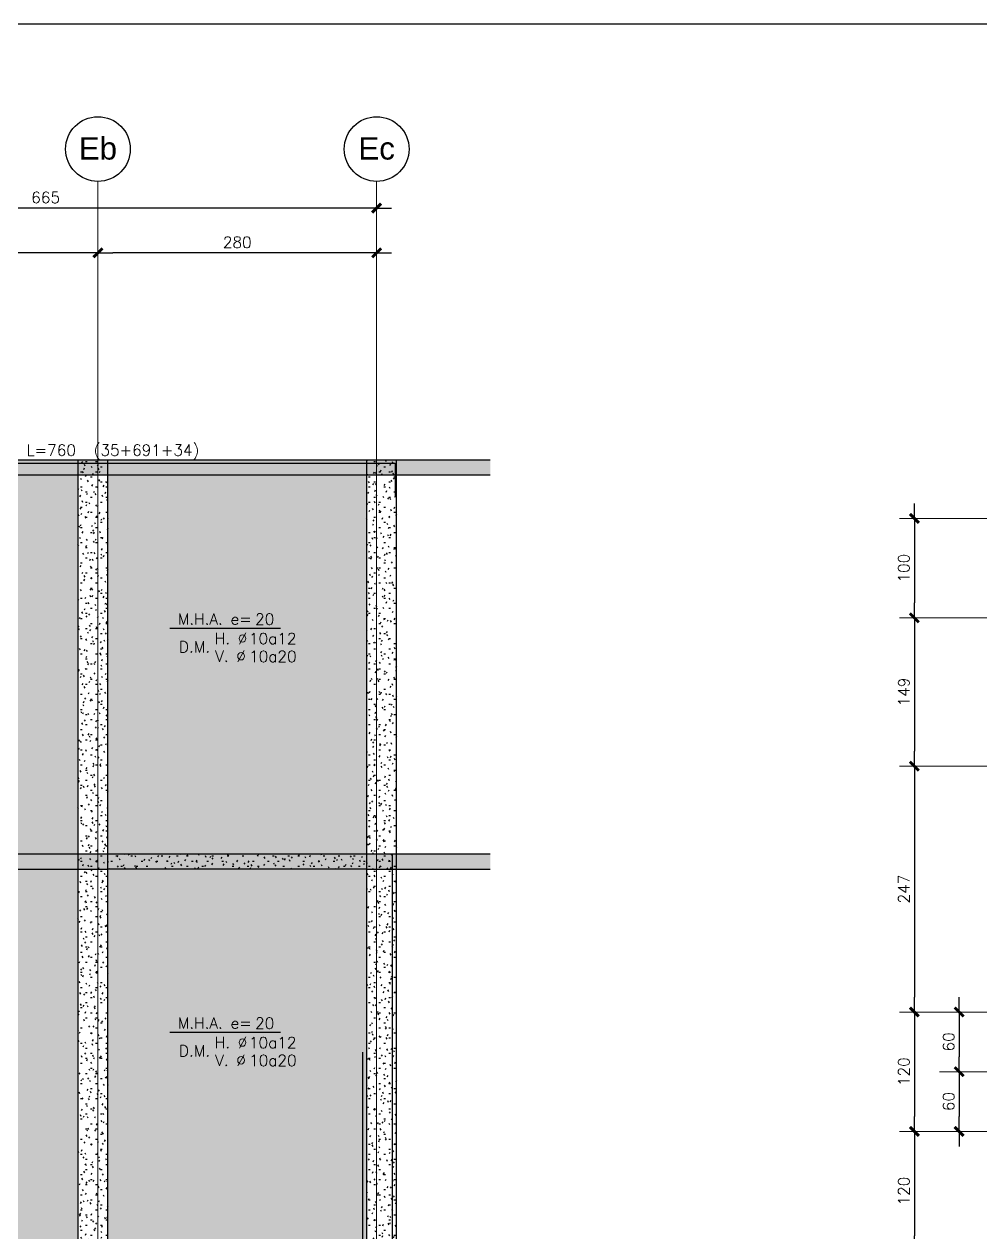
# Model space of a CAD drawing. Extents: x -58 to 5689, y 66 to 4123.
# Drawn here: x 903 to 1864, y 2909 to 4123 of the extents above; entities that cross this region are included whole.
import ezdxf
from ezdxf.enums import TextEntityAlignment as Align

# ---------------------------------------------------------------- set-up
doc = ezdxf.new("R2010")
doc.units = 0
doc.header["$LTSCALE"] = 30
doc.header["$MEASUREMENT"] = 0
doc.layers.get('0').update_dxf_attribs({"linetype": 'CONTINUOUS'})
doc.layers.add("EJE1''$0$RLA-ACHURADO", color=30, linetype='CONTINUOUS', transparency=0.7)
for name, color, linetype, lineweight in [("EJE1''$0$RLA-CONTORNO", 30, 'CONTINUOUS', 25), ("EJE1''$0$RLA-EJE", 3, 'CONTINUOUS', 25), ("EJE1''$0$RLA-EJES", 1, 'CONTINUOUS', 9), ('EJE1A$0$RLA-NIVEL-1', 1, 'CONTINUOUS', 9), ('EJE1A$0$RLA-SELLO', 3, 'CONTINUOUS', 9)]:
    doc.layers.add(name, color=color, linetype=linetype, lineweight=lineweight)
for name, color, linetype in [("EJE1''$0$RLA-COTAS1", 2, 'CONTINUOUS'), ("EJE1''$0$RLA-FE", 7, 'CONTINUOUS'), ("EJE1''$0$TEXTOS-FE", 9, 'CONTINUOUS'), ("EJE1''$0$TEXTOS1", 9, 'CONTINUOUS'), ('RLA-FORMATO', 7, 'CONTINUOUS')]:
    doc.layers.add(name, color=color, linetype=linetype)
doc.styles.add("EJE1''$0$Arial_1", font='arial.ttf', dxfattribs={"height": 22.5})
doc.styles.add("EJE1''$0$ROMANS", font='romans.shx', dxfattribs={"height": 11.25})
doc.styles.add('EJE1A$0$ROMANS', font='romans.shx', dxfattribs={"height": 11.25})
doc.dimstyles.new("EJE1''$0$ING-50", dxfattribs={"dimscale": 50, "dimtxt": 0.27, "dimasz": 0.3, "dimexe": 0, "dimexo": 0, "dimgap": 0.1, "dimtad": 1, "dimdec": 1, "dimzin": 12, "dimdsep": 46, "dimtxsty": "EJE1''$0$ROMANS", "dimblk": "EJE1''$0$TICK1", "dimblk1": "EJE1''$0$TICK1", "dimblk2": "EJE1''$0$TICK1", "dimcen": 0.09, "dimclrd": 2, "dimclre": 1, "dimclrt": 3, "dimadec": 0, "dimazin": 0, "dimtfac": 1, "dimtdec": 0, "dimtix": 1, "dimtmove": 2, "dimatfit": 3, "dimldrblk": "EJE1''$0$TICK1", "dimfxl": 0, "dimfxlon": 1, "dimtolj": 1, "dimtzin": 0, "dimarcsym": 0})
doc.dimstyles.new('EJE1A$0$ING50', dxfattribs={"dimscale": 50, "dimtxt": 0.27, "dimasz": 0.3, "dimexe": 0, "dimexo": 0, "dimgap": 0.1, "dimtad": 1, "dimdec": 1, "dimzin": 12, "dimdsep": 46, "dimtxsty": 'EJE1A$0$ROMANS', "dimblk": 'EJE1A$0$TICK1', "dimblk1": 'EJE1A$0$TICK1', "dimblk2": 'EJE1A$0$TICK1', "dimcen": 0.09, "dimclrd": 2, "dimclre": 1, "dimclrt": 3, "dimadec": 0, "dimazin": 0, "dimtfac": 1, "dimtdec": 0, "dimtix": 1, "dimtmove": 2, "dimatfit": 3, "dimldrblk": 'EJE1A$0$TICK1', "dimfxl": 0, "dimfxlon": 1, "dimtolj": 1, "dimtzin": 0, "dimarcsym": 0})
pattern_1 = [(0, (-2068.284, -603.987), (20.32, 5.08), [1.676, -13.564, 1.676, -13.564, -81.28]), (0, (-2068.284, -603.987), (20.32, 5.08), [-30.48, 1.676, -28.804, 1.676, -13.564, -35.56]), (0, (-2068.284, -603.987), (20.32, 5.08), [-76.2, 1.676, -8.484, 1.676, -23.724]), (120, (-2060.664, -601.447), (-14.559409, 15.057636), [1.676, -13.564, 1.676, -13.564, -81.28]), (120, (-2060.664, -601.447), (-14.559409, 15.057636), [-30.48, 1.676, -28.804, 1.676, -13.564, -35.56]), (120, (-2060.664, -601.447), (-14.559409, 15.057636), [-76.2, 1.676, -8.484, 1.676, -23.724]), (240, (-2058.124, -591.287), (-5.760591, -20.137636), [1.676, -13.564, 1.676, -13.564, -81.28]), (240, (-2058.124, -591.287), (-5.760591, -20.137636), [-30.48, 1.676, -28.804, 1.676, -13.564, -35.56]), (240, (-2058.124, -591.287), (-5.760591, -20.137636), [-76.2, 1.676, -8.484, 1.676, -23.724])]

# ---------------------------------------------------------------- blocks, each defined once
blk = doc.blocks.new("EJE1''$0$Grid - RLE-EJE-192293-EJE 1__")
at = {"layer": "EJE1''$0$RLA-EJE"}
blk.add_circle((-2353.8, 1495.5), 32.5, dxfattribs=at)
blk = doc.blocks.new("EJE1''$0$TICK1")
at = {"color": 2}
for points in [[(0, 0), (-1, 0)], [(0, 0), (1, 0)]]:
    blk.add_lwpolyline(points, dxfattribs=at)
at = {"color": 2, "const_width": 0.2}
blk.add_lwpolyline([(-0.3, -0.3), (0.3, 0.3)], dxfattribs=at)
blk = doc.blocks.new("EJE1''$0$DIMBLOCK1-EJE 1__")
at = {"layer": "EJE1''$0$RLA-COTAS1", "color": 2, "lineweight": -2, "transparency": 16777216}
blk.add_line((-1769.5, 1436.2), (-2404.5, 1436.2), dxfattribs=at)
at = {"layer": "EJE1''$0$RLA-COTAS1", "color": 2, "lineweight": -2, "transparency": 16777216, "xscale": 15, "yscale": 15, "zscale": 15, "rotation": 180}
blk.add_blockref("EJE1''$0$TICK1", (-2419.5, 1436.2), dxfattribs=at)
at = {"layer": "EJE1''$0$RLA-COTAS1", "color": 2, "lineweight": -2, "transparency": 16777216, "xscale": 15, "yscale": 15, "zscale": 15}
blk.add_blockref("EJE1''$0$TICK1", (-1754.5, 1436.2), dxfattribs=at)
at = {"layer": "EJE1''$0$RLA-COTAS1", "color": 3, "transparency": 16777216, "insert": (-2087, 1446.8), "char_height": 11.25, "attachment_point": 5, "style": "EJE1''$0$ROMANS"}
blk.add_mtext('\\A1;665', dxfattribs=at)
blk = doc.blocks.new("EJE1''$0$DIMBLOCK2-EJE 1__")
at = {"layer": "EJE1''$0$RLA-COTAS1", "color": 2, "lineweight": -2, "transparency": 16777216}
blk.add_line((-1769.5, 1391.2), (-2019.5, 1391.2), dxfattribs=at)
at = {"layer": "EJE1''$0$RLA-COTAS1", "color": 2, "lineweight": -2, "transparency": 16777216, "xscale": 15, "yscale": 15, "zscale": 15, "rotation": 180}
blk.add_blockref("EJE1''$0$TICK1", (-2034.5, 1391.2), dxfattribs=at)
at = {"layer": "EJE1''$0$RLA-COTAS1", "color": 2, "lineweight": -2, "transparency": 16777216, "xscale": 15, "yscale": 15, "zscale": 15}
blk.add_blockref("EJE1''$0$TICK1", (-1754.5, 1391.2), dxfattribs=at)
at = {"layer": "EJE1''$0$RLA-COTAS1", "color": 3, "transparency": 16777216, "insert": (-1894.5, 1401.8), "char_height": 11.25, "attachment_point": 5, "style": "EJE1''$0$ROMANS"}
blk.add_mtext('\\A1;280', dxfattribs=at)
blk = doc.blocks.new("EJE1''$0$DIMBLOCK3-EJE 1__")
at = {"layer": "EJE1''$0$RLA-COTAS1", "color": 2, "lineweight": -2, "transparency": 16777216}
blk.add_line((-2049.5, 1391.2), (-2379.5, 1391.2), dxfattribs=at)
at = {"layer": "EJE1''$0$RLA-COTAS1", "color": 2, "lineweight": -2, "transparency": 16777216, "xscale": 15, "yscale": 15, "zscale": 15, "rotation": 180}
blk.add_blockref("EJE1''$0$TICK1", (-2394.5, 1391.2), dxfattribs=at)
at = {"layer": "EJE1''$0$RLA-COTAS1", "color": 2, "lineweight": -2, "transparency": 16777216, "xscale": 15, "yscale": 15, "zscale": 15}
blk.add_blockref("EJE1''$0$TICK1", (-2034.5, 1391.2), dxfattribs=at)
at = {"layer": "EJE1''$0$RLA-COTAS1", "color": 3, "transparency": 16777216, "insert": (-2214.5, 1401.8), "char_height": 11.25, "attachment_point": 5, "style": "EJE1''$0$ROMANS"}
blk.add_mtext('\\A1;360', dxfattribs=at)
blk = doc.blocks.new('*U31')
at = {"layer": "EJE1''$0$TEXTOS1", "color": 5}
blk.add_line((-55.6, 0), (55.6, 0), dxfattribs=at)
at = {"layer": "EJE1''$0$TEXTOS-FE", "color": 9, "style": "EJE1''$0$ROMANS"}
for s, p in [('H. %%C', (5.9, -16)), ('D.M.', (-30.8, -24.4)), ('V. %%C', (5.4, -33.8))]:
    blk.add_text(s, height=11.25, dxfattribs=at).set_placement(p, align=Align.CENTER)
at = {"layer": "EJE1''$0$TEXTOS-FE", "color": 9, "style": "EJE1''$0$ROMANS", "flags": 12}
for tag, p in [('MALLA_2', (23.9, -16.1)), ('MALLA_3', (24, -34))]:
    blk.add_attdef(tag, p, '', height=11.2, dxfattribs=at)
at = {"layer": "EJE1''$0$TEXTOS1", "color": 9, "style": "EJE1''$0$ROMANS"}
blk.add_text('M.H.A. e=', height=11.25, dxfattribs=at).set_placement((-10.5, 3.6), align=Align.CENTER)
at = {"layer": "EJE1''$0$TEXTOS1", "color": 9, "style": "EJE1''$0$ROMANS", "flags": 12}
blk.add_attdef('ESPESOR', (30.1, 3.4), '', height=11.2, dxfattribs=at)
blk = doc.blocks.new('*U35')
at = {"layer": "EJE1''$0$RLA-FE"}
for p, q in [((0, -35), (0, 0)), ((0, 0), (609.2, 0)), ((609.2, 0), (659.2, 0)), ((659.2, 0), (691, 0)), ((691, 0), (691, -34))]:
    blk.add_line(p, q, dxfattribs=at)
at = {"layer": "EJE1''$0$RLA-FE", "color": 3, "style": "EJE1''$0$ROMANS", "flags": 8}
for tag, p in [('F=', (253.9, 7.3)), ('NUM', (268.3, 7.3))]:
    blk.add_attdef(tag, text='', height=11.2, dxfattribs=at).set_placement(p, align=Align.RIGHT)
at = {"layer": "EJE1''$0$RLA-FE", "color": 3, "style": "EJE1''$0$ROMANS"}
for tag, p, flags in [('PHI', (272.2, 7.5), 14), ('DIAM', (282.1, 7.3), 12), ('MINUS', (304.1, 7.3), 13), ('MARK', (317.5, 7.3), 13), ('TEXTO_FE1', (320.8, 7.3), 8), ('TEXTO_FE2', (388.3, 7.3), 8), ('TIPO', (344.3, -75.8), 13), ('NVECES', (330.4, -94.7), 13), ('NUMFE', (334.4, -114.5), 13), ('CAPA', (342.6, -133.6), 13), ('DESPLAZA', (278.3, -151.6), 13), ('ESPACIO', (284.4, -170), 13), ('CANT', (298.2, -188.8), 13)]:
    blk.add_attdef(tag, p, '', height=11.2, dxfattribs=dict(at, flags=flags))
blk = doc.blocks.new('*U37')
at = {"layer": "EJE1''$0$RLA-FE"}
for p, q in [((0, 0), (0, 0)), ((0, 0), (718.2, 0)), ((718.2, 0), (768.2, 0)), ((768.2, 0), (800, 0)), ((800, 0), (800, 0))]:
    blk.add_line(p, q, dxfattribs=at)
at = {"layer": "EJE1''$0$RLA-FE", "color": 3, "style": "EJE1''$0$ROMANS"}
for tag, p, flags in [('TIPO', (398.8, -57.9), 13), ('PHI', (301.9, -81.5), 12), ('DIAM', (311.8, -81.7), 12), ('MINUS', (333.8, -81.7), 13), ('MARK', (347.2, -81.7), 13), ('TEXTO_FE1', (350.5, -81.7), 8), ('NVECES', (384.9, -76.9), 13), ('TEXTO_FE2', (418, -81.7), 8), ('NUMFE', (388.9, -96.6), 13), ('CAPA', (397.1, -115.7), 13), ('DESPLAZA', (277.2, -134.2), 13), ('ESPACIO', (283.2, -152.5), 13), ('CANT', (297.1, -171.3), 13)]:
    blk.add_attdef(tag, p, '', height=11.2, dxfattribs=dict(at, flags=flags))
at = {"layer": "EJE1''$0$RLA-FE", "color": 3, "style": "EJE1''$0$ROMANS", "flags": 8}
for tag, p in [('F=', (283.6, -81.7)), ('NUM', (298, -81.7))]:
    blk.add_attdef(tag, text='', height=11.2, dxfattribs=at).set_placement(p, align=Align.RIGHT)
blk = doc.blocks.new('EJE1A$0$TICK1')
at = {"color": 2}
for points in [[(0, 0), (-1, 0)], [(0, 0), (1, 0)]]:
    blk.add_lwpolyline(points, dxfattribs=at)
at = {"color": 2, "const_width": 0.2}
blk.add_lwpolyline([(-0.3, -0.3), (0.3, 0.3)], dxfattribs=at)
blk = doc.blocks.new('EJE1A$0$DIMBLOCK1-EJE 1A')
at = {"color": 2, "lineweight": -2, "transparency": 16777216}
blk.add_line((527.7, 80), (527.7, 10), dxfattribs=at)
at = {"color": 2, "lineweight": -2, "transparency": 16777216, "xscale": 15, "yscale": 15, "zscale": 15}
for p, rotation in [((527.7, 95), 90), ((527.7, -5), 270)]:
    blk.add_blockref('EJE1A$0$TICK1', p, dxfattribs=dict(at, rotation=rotation))
at = {"color": 3, "transparency": 16777216, "insert": (517.1, 45), "char_height": 11.25, "attachment_point": 5, "rotation": 90, "style": 'EJE1A$0$ROMANS'}
blk.add_mtext('\\A1;100', dxfattribs=at)
blk = doc.blocks.new('EJE1A$0$DIMBLOCK2-EJE 1A')
at = {"color": 2, "lineweight": -2, "transparency": 16777216}
blk.add_line((527.7, -20), (527.7, -139), dxfattribs=at)
at = {"color": 2, "lineweight": -2, "transparency": 16777216, "xscale": 15, "yscale": 15, "zscale": 15}
for p, rotation in [((527.7, -5), 90), ((527.7, -154), 270)]:
    blk.add_blockref('EJE1A$0$TICK1', p, dxfattribs=dict(at, rotation=rotation))
at = {"color": 3, "transparency": 16777216, "insert": (517.1, -79.5), "char_height": 11.25, "attachment_point": 5, "rotation": 90, "style": 'EJE1A$0$ROMANS'}
blk.add_mtext('\\A1;149', dxfattribs=at)
blk = doc.blocks.new('EJE1A$0$DIMBLOCK3-EJE 1A')
at = {"color": 2, "lineweight": -2, "transparency": 16777216}
blk.add_line((527.7, -169), (527.7, -386), dxfattribs=at)
at = {"color": 2, "lineweight": -2, "transparency": 16777216, "xscale": 15, "yscale": 15, "zscale": 15}
for p, rotation in [((527.7, -154), 90), ((527.7, -401), 270)]:
    blk.add_blockref('EJE1A$0$TICK1', p, dxfattribs=dict(at, rotation=rotation))
at = {"color": 3, "transparency": 16777216, "insert": (517.1, -277.5), "char_height": 11.25, "attachment_point": 5, "rotation": 90, "style": 'EJE1A$0$ROMANS'}
blk.add_mtext('\\A1;247', dxfattribs=at)
blk = doc.blocks.new('EJE1A$0$DIMBLOCK4-EJE 1A')
at = {"color": 2, "lineweight": -2, "transparency": 16777216}
blk.add_line((527.7, -416), (527.7, -506), dxfattribs=at)
at = {"color": 2, "lineweight": -2, "transparency": 16777216, "xscale": 15, "yscale": 15, "zscale": 15}
for p, rotation in [((527.7, -401), 90), ((527.7, -521), 270)]:
    blk.add_blockref('EJE1A$0$TICK1', p, dxfattribs=dict(at, rotation=rotation))
at = {"color": 3, "transparency": 16777216, "insert": (517.1, -461), "char_height": 11.25, "attachment_point": 5, "rotation": 90, "style": 'EJE1A$0$ROMANS'}
blk.add_mtext('\\A1;120', dxfattribs=at)
blk = doc.blocks.new('EJE1A$0$DIMBLOCK5-EJE 1A')
at = {"color": 2, "lineweight": -2, "transparency": 16777216}
blk.add_line((527.7, -536), (527.7, -626), dxfattribs=at)
at = {"color": 2, "lineweight": -2, "transparency": 16777216, "xscale": 15, "yscale": 15, "zscale": 15}
for p, rotation in [((527.7, -521), 90), ((527.7, -641), 270)]:
    blk.add_blockref('EJE1A$0$TICK1', p, dxfattribs=dict(at, rotation=rotation))
at = {"color": 3, "transparency": 16777216, "insert": (517.1, -581), "char_height": 11.25, "attachment_point": 5, "rotation": 90, "style": 'EJE1A$0$ROMANS'}
blk.add_mtext('\\A1;120', dxfattribs=at)
blk = doc.blocks.new('EJE1A$0$DIMBLOCK6-EJE 1A')
at = {"color": 2, "lineweight": -2, "transparency": 16777216}
blk.add_line((572.7, -416), (572.7, -446), dxfattribs=at)
at = {"color": 2, "lineweight": -2, "transparency": 16777216, "xscale": 15, "yscale": 15, "zscale": 15}
for p, rotation in [((572.7, -401), 90), ((572.7, -461), 270)]:
    blk.add_blockref('EJE1A$0$TICK1', p, dxfattribs=dict(at, rotation=rotation))
at = {"color": 3, "transparency": 16777216, "insert": (562.1, -431), "char_height": 11.25, "attachment_point": 5, "rotation": 90, "style": 'EJE1A$0$ROMANS'}
blk.add_mtext('\\A1;60', dxfattribs=at)
blk = doc.blocks.new('EJE1A$0$DIMBLOCK7-EJE 1A')
at = {"color": 2, "lineweight": -2, "transparency": 16777216}
blk.add_line((572.7, -476), (572.7, -506), dxfattribs=at)
at = {"color": 2, "lineweight": -2, "transparency": 16777216, "xscale": 15, "yscale": 15, "zscale": 15}
for p, rotation in [((572.7, -461), 90), ((572.7, -521), 270)]:
    blk.add_blockref('EJE1A$0$TICK1', p, dxfattribs=dict(at, rotation=rotation))
at = {"color": 3, "transparency": 16777216, "insert": (562.1, -491), "char_height": 11.25, "attachment_point": 5, "rotation": 90, "style": 'EJE1A$0$ROMANS'}
blk.add_mtext('\\A1;60', dxfattribs=at)
blk = doc.blocks.new('EJE1A$0$DIMBLOCK8-EJE 1A')
at = {"color": 2, "lineweight": -2, "transparency": 16777216}
blk.add_line((572.7, -476), (572.7, -506), dxfattribs=at)
at = {"color": 2, "lineweight": -2, "transparency": 16777216, "xscale": 15, "yscale": 15, "zscale": 15}
for p, rotation in [((572.7, -461), 90), ((572.7, -521), 270)]:
    blk.add_blockref('EJE1A$0$TICK1', p, dxfattribs=dict(at, rotation=rotation))
at = {"color": 3, "transparency": 16777216, "insert": (562.1, -491), "char_height": 11.25, "attachment_point": 5, "rotation": 90, "style": 'EJE1A$0$ROMANS'}
blk.add_mtext('\\A1;60', dxfattribs=at)
blk = doc.blocks.new("EJE1''")
at = {"layer": "EJE1''$0$RLA-ACHURADO"}
h = blk.add_hatch(dxfattribs=at)
h.set_pattern_fill('SAND - DENSE', color=256, style=0, pattern_type=2)
h.set_pattern_definition(pattern_1)
h.paths.add_polyline_path([(-2429.52, 1168), (-1640.39, 1168), (-1640.39, 1183), (-2429.52, 1183)], flags=0)
h = blk.add_hatch(dxfattribs=at)
h.set_pattern_fill('SAND - DENSE', color=256, style=0, pattern_type=2)
h.set_pattern_definition(pattern_1)
h.paths.add_polyline_path([(-2024.52, 787), (-2024.52, 1183), (-2054.52, 1183), (-2054.52, 787)], flags=0)
h = blk.add_hatch(dxfattribs=at)
h.set_pattern_fill('SAND - DENSE', color=256, style=0, pattern_type=2)
h.set_pattern_definition(pattern_1)
h.paths.add_polyline_path([(-1734.52, 787), (-1734.52, 1183), (-1764.52, 1183), (-1764.52, 787)], flags=0)
h = blk.add_hatch(dxfattribs=at)
h.set_pattern_fill('SAND - DENSE', color=256, style=0, pattern_type=2)
h.set_pattern_definition(pattern_1)
h.paths.add_polyline_path([(-1764.52, 787), (-1764.52, 1168), (-2024.52, 1168), (-2024.52, 787)], flags=0)
h.paths.add_polyline_path([(-2424.52, 787), (-2054.52, 787), (-2054.52, 1168), (-2364.52, 1168), (-2364.52, 1103), (-2424.52, 1103), (-2424.52, 1168), (-2429.52, 1168), (-2429.52, 787)], flags=0)
h = blk.add_hatch(dxfattribs=at)
h.set_pattern_fill('SAND - DENSE', color=256, style=0, pattern_type=2)
h.set_pattern_definition(pattern_1)
h.paths.add_polyline_path([(-2424.52, 391), (-2054.52, 391), (-2054.52, 772), (-2364.52, 772), (-2364.52, 707), (-2424.52, 707), (-2424.52, 772), (-2429.52, 772), (-2429.52, 391)], flags=0)
h.paths.add_polyline_path([(-2024.52, 391), (-1764.52, 391), (-1764.52, 787), (-2024.52, 787), (-2024.52, 772)], flags=0)
h = blk.add_hatch(dxfattribs=at)
h.set_pattern_fill('SAND - DENSE', color=256, style=0, pattern_type=2)
h.set_pattern_definition(pattern_1)
h.paths.add_polyline_path([(-1640.39, 772), (-1640.39, 787), (-1764.52, 787), (-1764.52, 772)], flags=0)
h.paths.add_polyline_path([(-2024.52, 772), (-2024.52, 787), (-2429.52, 787), (-2429.52, 772)], flags=0)
h = blk.add_hatch(dxfattribs=at)
h.set_pattern_fill('SAND - DENSE', color=256, style=0, pattern_type=2)
h.set_pattern_definition(pattern_1)
h.paths.add_polyline_path([(-2024.52, 391), (-2024.52, 787), (-2054.52, 787), (-2054.52, 391)], flags=0)
h = blk.add_hatch(dxfattribs=at)
h.set_pattern_fill('SAND - DENSE', color=256, style=0, pattern_type=2)
h.set_pattern_definition(pattern_1)
h.paths.add_polyline_path([(-2024.52, 772), (-1764.52, 772), (-1764.52, 787), (-2024.52, 787)], flags=0)
h = blk.add_hatch(dxfattribs=at)
h.set_pattern_fill('SAND - DENSE', color=256, style=0, pattern_type=2)
h.set_pattern_definition(pattern_1)
h.paths.add_polyline_path([(-1734.52, 391), (-1734.52, 787), (-1764.52, 787), (-1764.52, 391)], flags=0)
at = {"layer": "EJE1''$0$RLA-CONTORNO"}
for p, q in [((-1640.39, 1183), (-2409.52, 1183)), ((-2054.52, 1183), (-2054.52, 787)), ((-2024.52, -957), (-2024.52, 1183)), ((-1764.52, 1183), (-1764.52, -20)), ((-1734.52, 787), (-1734.52, 1183)), ((-2364.52, 1168), (-1640.39, 1168)), ((-2024.52, 787), (-2429.52, 787)), ((-2054.52, 787), (-2054.52, -957)), ((-1764.52, 787), (-2024.52, 787)), ((-1640.39, 787), (-1764.52, 787)), ((-1738.52, -957), (-1738.52, 787)), ((-1734.52, -957), (-1734.52, 787)), ((-2364.52, 772), (-2024.52, 772)), ((-1764.52, 772), (-2024.52, 772)), ((-1764.52, 772), (-1640.39, 772))]:
    blk.add_line(p, q, dxfattribs=at)
at = {"layer": "EJE1''$0$RLA-EJES"}
for p, q in [((-2034.52, -973.11), (-2034.52, 1463)), ((-1754.52, -973.11), (-1754.52, 1463))]:
    blk.add_line(p, q, dxfattribs=at)
ref = blk.add_blockref('*U31', (-1906.67, 1014.06))
ref.add_attrib('ESPESOR', '20', (-1876.61, 1017.5), dxfattribs={"layer": "EJE1''$0$TEXTOS1", "color": 9, "height": 11.25, "style": "EJE1''$0$ROMANS"})
ref.add_attrib('MALLA_2', '10a12', (-1882.76, 997.98), dxfattribs={"layer": "EJE1''$0$TEXTOS-FE", "color": 9, "height": 11.25, "style": "EJE1''$0$ROMANS"})
ref.add_attrib('MALLA_3', '10a20', (-1882.63, 980.08), dxfattribs={"layer": "EJE1''$0$TEXTOS-FE", "color": 9, "height": 11.25, "style": "EJE1''$0$ROMANS"})
ref = blk.add_blockref('*U31', (-1906.67, 608.06))
ref.add_attrib('ESPESOR', '20', (-1876.61, 611.5), dxfattribs={"layer": "EJE1''$0$TEXTOS1", "color": 9, "height": 11.25, "style": "EJE1''$0$ROMANS"})
ref.add_attrib('MALLA_2', '10a12', (-1882.76, 591.99), dxfattribs={"layer": "EJE1''$0$TEXTOS-FE", "color": 9, "height": 11.25, "style": "EJE1''$0$ROMANS"})
ref.add_attrib('MALLA_3', '10a20', (-1882.63, 574.09), dxfattribs={"layer": "EJE1''$0$TEXTOS-FE", "color": 9, "height": 11.25, "style": "EJE1''$0$ROMANS"})
at = {"layer": "EJE1''$0$RLA-EJE"}
for p in [(319.32, 0), (599.32, 0)]:
    blk.add_blockref("EJE1''$0$Grid - RLE-EJE-192293-EJE 1__", p, dxfattribs=at)
at = {"layer": "EJE1''$0$RLA-FE"}
ref = blk.add_blockref('*U35', (-2427.02, 1180), dxfattribs=at)
ref.add_attrib('DIAM', '12', (-2144.92, 1187.32), dxfattribs={"color": 3, "height": 11.25, "style": "EJE1''$0$ROMANS"})
ref.add_attrib('NUM', '2', dxfattribs={"color": 3, "height": 11.25, "style": "EJE1''$0$ROMANS"}).set_placement((-2158.67, 1187.32), align=Align.RIGHT)
ref.add_attrib('TEXTO_FE1', 'L=760', (-2106.21, 1187.32), dxfattribs={"color": 3, "height": 11.25, "style": "EJE1''$0$ROMANS"})
ref.add_attrib('TEXTO_FE2', '(35+691+34)', (-2038.69, 1187.34), dxfattribs={"color": 3, "height": 11.25, "style": "EJE1''$0$ROMANS"})
ref.add_attrib('F=', "F'=", dxfattribs={"color": 3, "height": 11.25, "style": "EJE1''$0$ROMANS"}).set_placement((-2173.08, 1187.32), align=Align.RIGHT)
ref = blk.add_blockref('*U37', (-1768.52, -212), dxfattribs=dict(at, rotation=90))
ref.add_attrib('DIAM', '18', (-1686.85, 99.76), dxfattribs={"color": 3, "height": 11.25, "rotation": 90, "style": "EJE1''$0$ROMANS"})
ref.add_attrib('NUM', '2', dxfattribs={"color": 3, "height": 11.25, "rotation": 90, "style": "EJE1''$0$ROMANS"}).set_placement((-1686.85, 86.01), align=Align.RIGHT)
ref.add_attrib('TEXTO_FE1', 'L=800', (-1686.85, 138.47), dxfattribs={"color": 3, "height": 11.25, "rotation": 90, "style": "EJE1''$0$ROMANS"})
ref.add_attrib('PHI', '%%C', (-1687.06, 89.9), dxfattribs={"color": 3, "height": 11.25, "rotation": 90, "style": "EJE1''$0$ROMANS"})
at = {"layer": "EJE1''$0$RLA-EJE", "color": 5, "char_height": 22.5, "attachment_point": 2, "line_spacing_factor": 0.941778, "style": "EJE1''$0$Arial_1"}
for s, insert, width in [('Eb', (-2034.53, 1507.45), 46.0023), ('Ec', (-1754.53, 1507.45), 43.7986)]:
    blk.add_mtext(s, dxfattribs=dict(at, insert=insert, width=width))
at = {"layer": "EJE1''$0$RLA-COTAS1"}
for base, p1, p2, picture, middle in [((-2419.52, 1436.18), (-1754.52, 1431.18), (-2419.52, 1431.18), "EJE1''$0$DIMBLOCK1-EJE 1__", (-2087.02, 1446.81)), ((-2394.52, 1391.18), (-2034.52, 1386.18), (-2394.52, 1386.18), "EJE1''$0$DIMBLOCK3-EJE 1__", (-2214.52, 1401.81)), ((-2034.52, 1391.18), (-1754.52, 1386.18), (-2034.52, 1386.18), "EJE1''$0$DIMBLOCK2-EJE 1__", (-1894.52, 1401.81))]:
    dim = blk.add_linear_dim(base=base, p1=p1, p2=p2, dimstyle="EJE1''$0$ING-50", override={"dimexe": 0, "dimexo": 0, "dimdec": 1, "dimfxl": 0, "dimfxlon": 1}, dxfattribs=at)
    dim.commit()
    dim.dimension.update_dxf_attribs({"geometry": picture, "text_midpoint": middle})
blk = doc.blocks.new('EJE1A')
at = {"layer": 'EJE1A$0$RLA-NIVEL-1'}
for p, q in [((512.69, 95), (949.34, 95)), ((512.69, -5), (949.34, -5)), ((1297.48, -154), (512.69, -154)), ((512.69, -401), (949.34, -401)), ((552.89, -461), (949.34, -461)), ((943.2, -521), (512.69, -521))]:
    blk.add_line(p, q, dxfattribs=at)
at = {"layer": 'EJE1A$0$RLA-SELLO'}
blk.add_line((512.69, -521), (706.97, -521), dxfattribs=at)
for base, p1, p2, picture, middle in [((527.69, -5), (532.69, 95), (532.69, -5), 'EJE1A$0$DIMBLOCK1-EJE 1A', (517.06, 45)), ((527.69, -154), (532.69, -5), (532.69, -154), 'EJE1A$0$DIMBLOCK2-EJE 1A', (517.06, -79.5)), ((527.69, -401), (532.69, -154), (532.69, -401), 'EJE1A$0$DIMBLOCK3-EJE 1A', (517.06, -277.5)), ((527.69, -521), (532.69, -401), (532.69, -521), 'EJE1A$0$DIMBLOCK4-EJE 1A', (517.06, -461)), ((572.69, -461), (577.69, -401), (577.69, -461), 'EJE1A$0$DIMBLOCK6-EJE 1A', (562.06, -431)), ((572.69, -521), (577.69, -461), (577.69, -521), 'EJE1A$0$DIMBLOCK7-EJE 1A', (562.06, -491)), ((572.69, -521), (577.69, -461), (577.69, -521), 'EJE1A$0$DIMBLOCK8-EJE 1A', (562.06, -491)), ((527.69, -641), (532.69, -521), (532.69, -641), 'EJE1A$0$DIMBLOCK5-EJE 1A', (517.06, -581))]:
    dim = blk.add_linear_dim(base=base, p1=p1, p2=p2, angle=90, dimstyle='EJE1A$0$ING50')
    dim.commit()
    dim.dimension.update_dxf_attribs({"geometry": picture, "text_midpoint": middle})

msp = doc.modelspace()

# ---------------------------------------------------------------- linework, layer by layer
at = {"layer": 'RLA-FORMATO', "color": 6, "linetype": 'Continuous'}
msp.add_line((5686.9, 4123.1), (-58.1, 4123.1), dxfattribs=at)

# ---------------------------------------------------------------- block references
for name, p in [("EJE1''", (3011.5, 2502.1)), ('EJE1A', (1269.5, 3531.5))]:
    msp.add_blockref(name, p)

doc.saveas('drawing.dxf')
